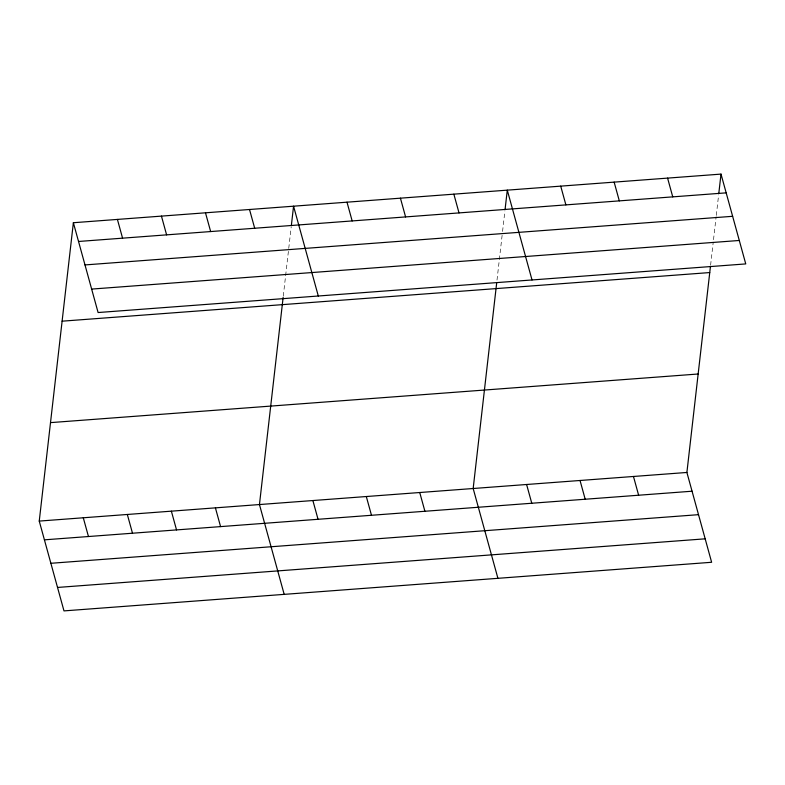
<?xml version="1.0" encoding="UTF-8"?>
<svg xmlns="http://www.w3.org/2000/svg" width="785" height="785" viewBox="0 0 785 785"><rect width="100%" height="100%" fill="white"/><g stroke="black" fill="none" stroke-linecap="round" stroke-linejoin="round"><path stroke-width="0.59" stroke-dasharray="3.92 2.94" d="M283.277 296.141L291.206 226.855M497.003 280.098L502.42 232.694M502.557 231.477L504.922 210.812M710.582 265.271L713.231 242.173M713.506 239.739L716.146 216.65M716.283 215.433L718.648 194.768"/><path stroke-width="1.18" d="M710.445 266.488L686.895 472.462L711.632 562.276L63.987 610.897L39.25 521.083L73.368 222.724L721.013 174.103L745.75 263.917L98.105 312.538L73.368 222.724M283.14 297.358L259.452 504.549L284.19 594.363M291.343 225.638L293.561 206.19L318.308 296.014M496.728 282.531L473.169 488.505L497.916 578.319M505.059 209.595L507.287 190.147L532.024 279.97M718.785 193.552L721.013 174.103M78.529 241.476L726.174 192.855M84.986 264.928L732.631 216.307M91.649 289.086L739.293 240.475M62.103 321.183L709.748 272.562M50.505 422.624L698.15 374.003M39.25 521.083L686.895 472.462M44.411 539.835L692.066 491.214M50.878 563.287L698.522 514.666M57.531 587.445L705.175 538.824M667.584 178.117L672.745 196.868M614.145 182.13L619.316 200.881M560.716 186.133L565.887 204.895M633.466 476.466L638.627 495.227M580.036 480.479L585.198 499.24M453.858 194.16L459.019 212.912M526.607 484.492L531.769 503.244M400.428 198.173L405.59 216.925M346.999 202.177L352.161 220.938M419.739 492.519L424.911 511.27M366.31 496.522L371.482 515.284M249.522 209.497L254.693 228.258M312.881 500.536L318.043 519.297M205.484 212.804L210.655 231.555M161.445 216.111L166.606 234.862M215.414 507.856L220.575 526.607M117.407 219.417L122.568 238.169M171.365 511.163L176.537 529.914M127.327 514.469L132.498 533.221M83.288 517.776L88.46 536.528"/></g></svg>
